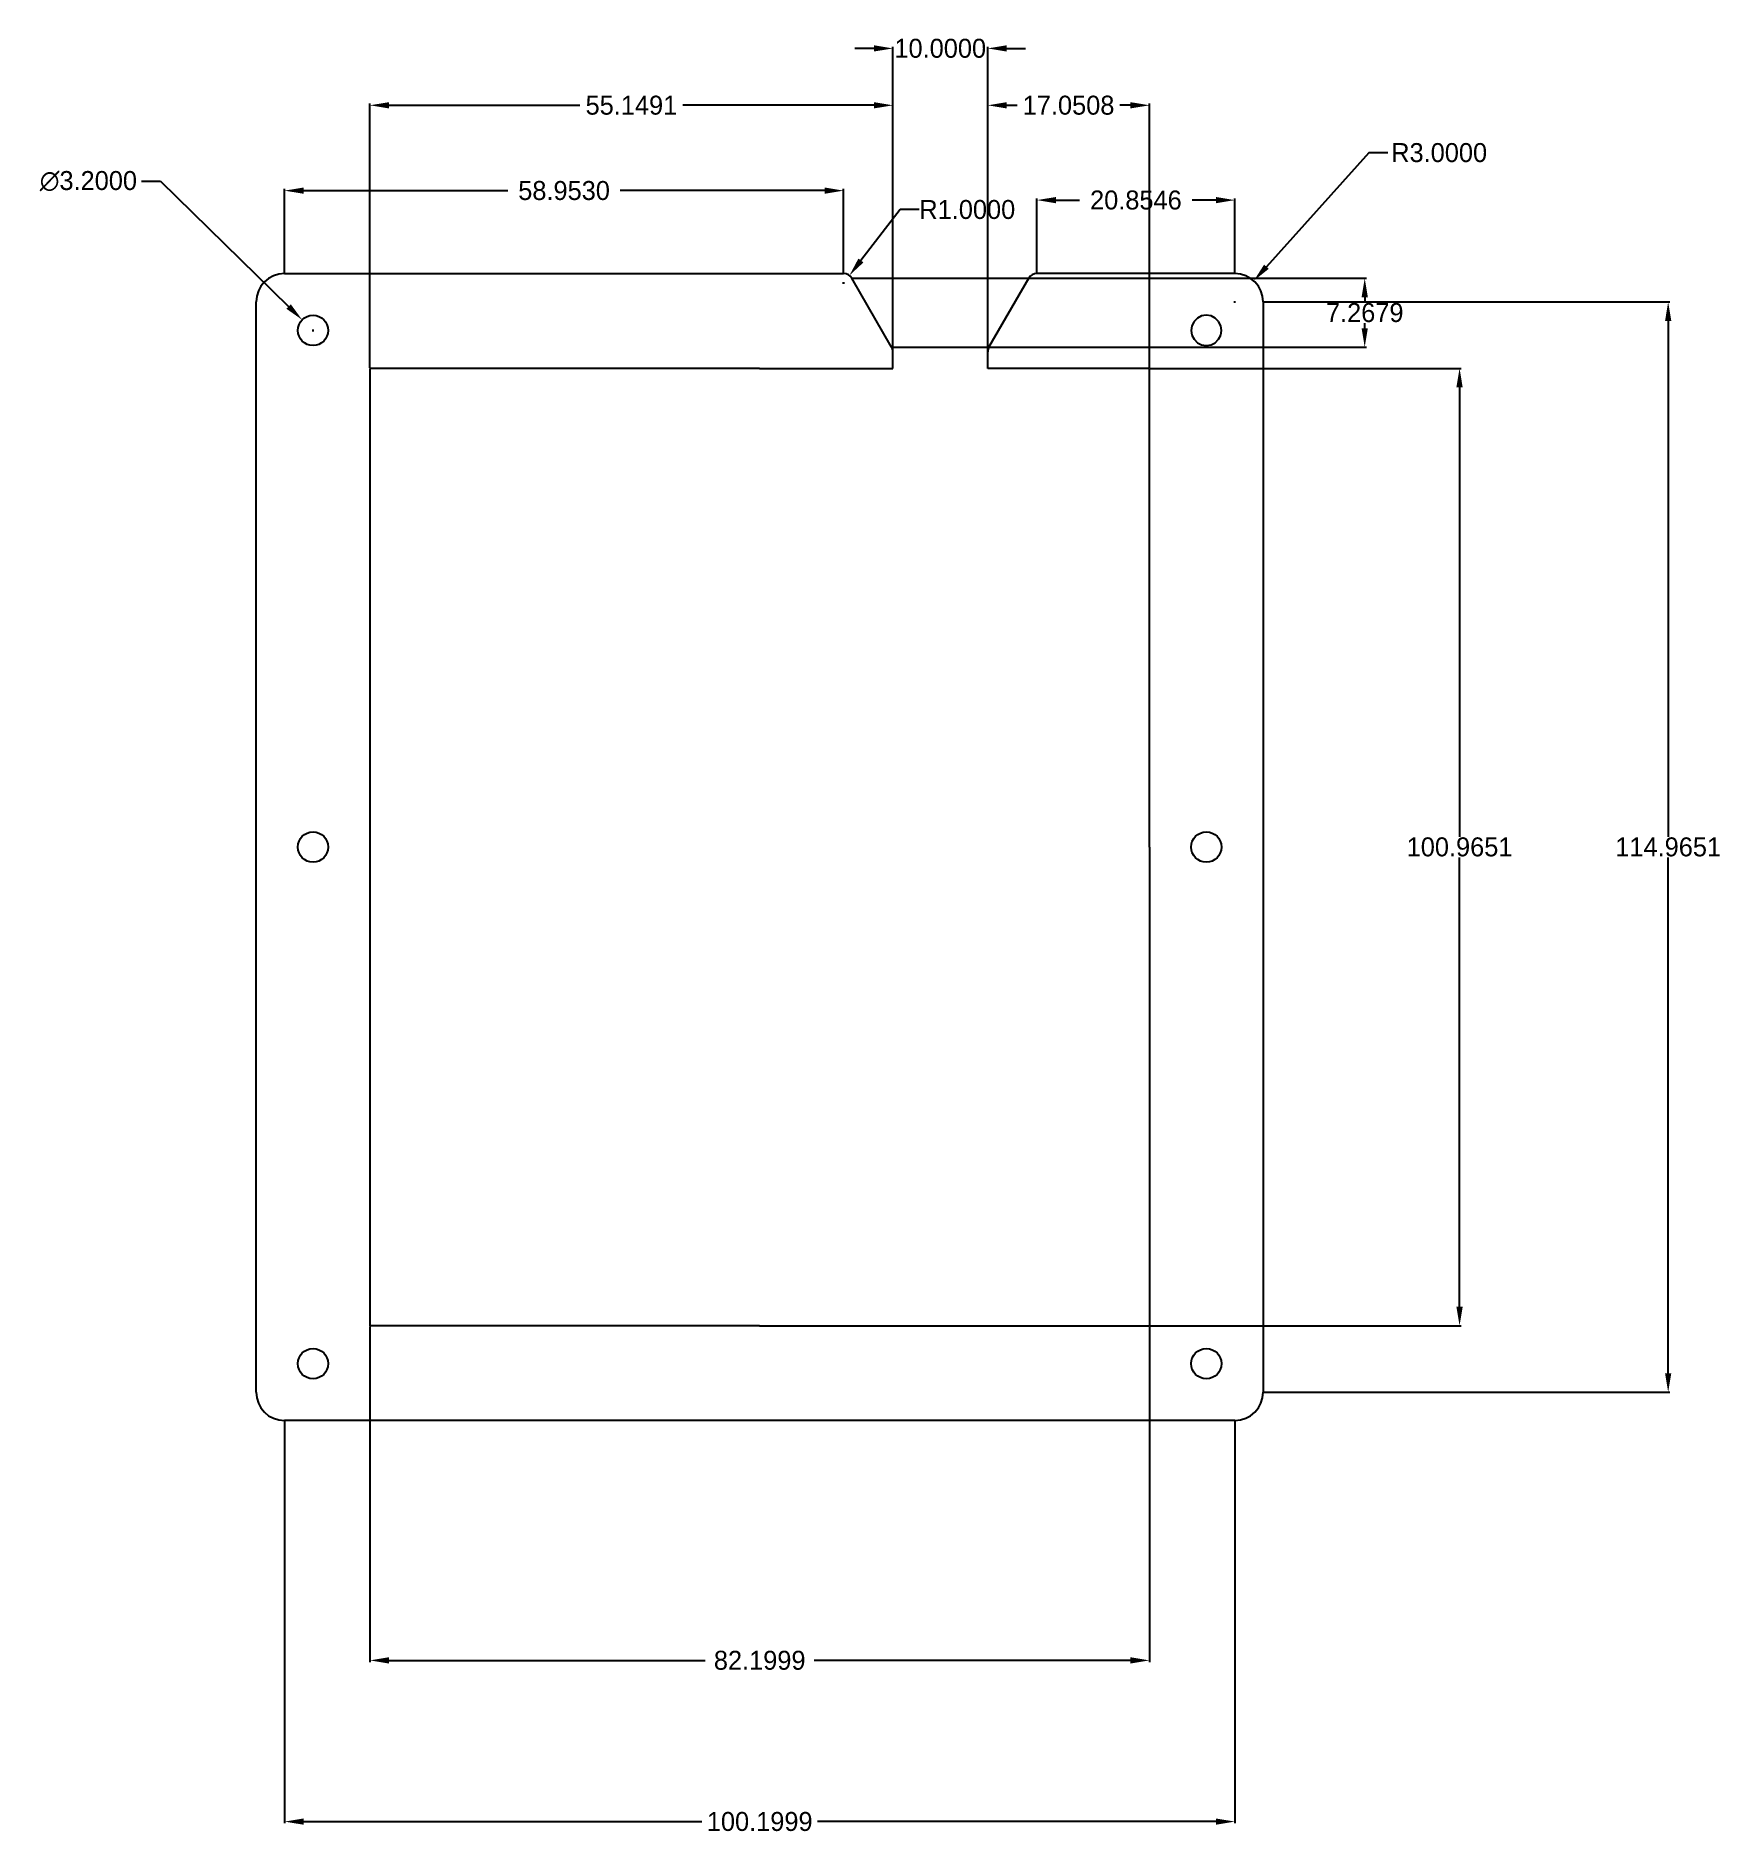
# Model space of a CAD drawing. Extents: x -23 to 155, y -43 to 146.
import ezdxf

# ---------------------------------------------------------------- set-up
doc = ezdxf.new("R2010")
doc.units = 0
doc.header["$MEASUREMENT"] = 0
doc.dimstyles.get("Standard").update_dxf_attribs({"dimtxt": 0.18, "dimasz": 0.18, "dimexe": 0.18, "dimexo": 0.0625, "dimgap": 0.09, "dimtad": 0, "dimtih": 1, "dimtoh": 1, "dimdec": 4, "dimzin": 0, "dimdsep": 46, "dimtxsty": 'Standard', "dimcen": 0.09, "dimadec": 0, "dimazin": 0, "dimtfac": 1, "dimtdec": 4, "dimtofl": 0, "dimtmove": 0, "dimatfit": 3, "dimfxl": 1, "dimtolj": 1, "dimtzin": 0, "dimarcsym": 0})

# ---------------------------------------------------------------- blocks, each defined once
blk = doc.blocks.new('*D0')
at = {"color": 0, "linetype": 'Continuous', "lineweight": -2, "transparency": 16777216}
for p, q in [((3.1, 121.32), (3.1, 130.18)), ((5.1, 130), (26.65, 130)), ((60.05, 130), (38.49, 130)), ((62.05, 121.32), (62.05, 130.18))]:
    blk.add_line(p, q, dxfattribs=at)
at = {"color": 0, "linetype": 'Continuous', "transparency": 16777216}
for points in [[(5.1, 130.33), (5.1, 129.67), (3.1, 130)], [(60.05, 130.33), (60.05, 129.67), (62.05, 130)]]:
    blk.add_solid(points, dxfattribs=at)
at = {"layer": 'Defpoints', "color": 0, "linetype": 'Continuous', "transparency": 16777216}
for p in [(62.05, 130), (3.1, 121.26), (62.05, 121.26)]:
    blk.add_point(p, dxfattribs=at)
at = {"color": 0, "linetype": 'Continuous', "transparency": 16777216, "insert": (32.57, 130), "char_height": 2, "attachment_point": 5}
blk.add_mtext('\\A1;58.9530', dxfattribs=at)
blk = doc.blocks.new('*D2')
at = {"color": 0, "linetype": 'Continuous', "lineweight": -2, "transparency": 16777216}
for p, q in [((82.44, 121.32), (82.44, 129.18)), ((84.44, 129), (86.94, 129)), ((101.3, 129), (98.79, 129)), ((103.3, 121.32), (103.3, 129.18))]:
    blk.add_line(p, q, dxfattribs=at)
at = {"color": 0, "linetype": 'Continuous', "transparency": 16777216}
for points in [[(84.44, 129.33), (84.44, 128.67), (82.44, 129)], [(101.3, 129.33), (101.3, 128.67), (103.3, 129)]]:
    blk.add_solid(points, dxfattribs=at)
at = {"layer": 'Defpoints', "color": 0, "linetype": 'Continuous', "transparency": 16777216}
for p in [(103.3, 129), (82.44, 121.26), (103.3, 121.26)]:
    blk.add_point(p, dxfattribs=at)
at = {"color": 0, "linetype": 'Continuous', "transparency": 16777216, "insert": (92.87, 129), "char_height": 2, "attachment_point": 5}
blk.add_mtext('\\A1;20.8546', dxfattribs=at)
blk = doc.blocks.new('*D3')
at = {"color": 0, "linetype": 'Continuous', "lineweight": -2, "transparency": 16777216}
for p, q in [((77.24, 111.32), (77.24, 139.18)), ((79.24, 139), (80.35, 139)), ((92.3, 139), (91.19, 139)), ((94.3, 111.32), (94.3, 139.18))]:
    blk.add_line(p, q, dxfattribs=at)
at = {"color": 0, "linetype": 'Continuous', "transparency": 16777216}
for points in [[(79.24, 139.33), (79.24, 138.67), (77.24, 139)], [(92.3, 139.33), (92.3, 138.67), (94.3, 139)]]:
    blk.add_solid(points, dxfattribs=at)
at = {"layer": 'Defpoints', "color": 0, "linetype": 'Continuous', "transparency": 16777216}
for p in [(94.3, 139), (77.24, 111.26), (94.3, 111.26)]:
    blk.add_point(p, dxfattribs=at)
at = {"color": 0, "linetype": 'Continuous', "transparency": 16777216, "insert": (85.77, 139), "char_height": 2, "attachment_point": 5}
blk.add_mtext('\\A1;17.0508', dxfattribs=at)
blk = doc.blocks.new('*D4')
at = {"color": 0, "linetype": 'Continuous', "lineweight": -2, "transparency": 16777216}
for p, q in [((65.24, 145), (63.24, 145)), ((67.24, 111.32), (67.24, 145.18)), ((77.24, 111.32), (77.24, 145.18)), ((79.24, 145), (81.24, 145))]:
    blk.add_line(p, q, dxfattribs=at)
at = {"color": 0, "linetype": 'Continuous', "transparency": 16777216}
for points in [[(65.24, 145.33), (65.24, 144.67), (67.24, 145)], [(79.24, 145.33), (79.24, 144.67), (77.24, 145)]]:
    blk.add_solid(points, dxfattribs=at)
at = {"layer": 'Defpoints', "color": 0, "linetype": 'Continuous', "transparency": 16777216}
for p in [(77.24, 145), (67.24, 111.26), (77.24, 111.26)]:
    blk.add_point(p, dxfattribs=at)
at = {"color": 0, "linetype": 'Continuous', "transparency": 16777216, "insert": (72.24, 145), "char_height": 2, "attachment_point": 5}
blk.add_mtext('\\A1;10.0000', dxfattribs=at)
blk = doc.blocks.new('*D5')
at = {"color": 0, "linetype": 'Continuous', "lineweight": -2, "transparency": 16777216}
for p, q in [((62.98, 120.76), (117.18, 120.76)), ((117, 118.76), (117, 118.22)), ((117, 115.49), (117, 116.04)), ((67.17, 113.49), (117.18, 113.49))]:
    blk.add_line(p, q, dxfattribs=at)
at = {"color": 0, "linetype": 'Continuous', "transparency": 16777216}
for points in [[(116.67, 118.76), (117.33, 118.76), (117, 120.76)], [(116.67, 115.49), (117.33, 115.49), (117, 113.49)]]:
    blk.add_solid(points, dxfattribs=at)
at = {"layer": 'Defpoints', "color": 0, "linetype": 'Continuous', "transparency": 16777216}
for p in [(62.91, 120.76), (117, 120.76), (67.11, 113.49)]:
    blk.add_point(p, dxfattribs=at)
at = {"color": 0, "linetype": 'Continuous', "transparency": 16777216, "insert": (117, 117.13), "char_height": 2, "attachment_point": 5}
blk.add_mtext('\\A1;7.2679', dxfattribs=at)
blk = doc.blocks.new('*D8')
at = {"color": 0, "linetype": 'Continuous', "lineweight": -2, "transparency": 16777216}
for p, q in [((12.1, 10.23), (12.1, -25.18)), ((94.3, 10.23), (94.3, -25.18)), ((14.1, -25), (47.44, -25)), ((92.3, -25), (58.95, -25))]:
    blk.add_line(p, q, dxfattribs=at)
at = {"color": 0, "linetype": 'Continuous', "transparency": 16777216}
for points in [[(14.1, -24.67), (14.1, -25.33), (12.1, -25)], [(92.3, -24.67), (92.3, -25.33), (94.3, -25)]]:
    blk.add_solid(points, dxfattribs=at)
at = {"layer": 'Defpoints', "color": 0, "linetype": 'Continuous', "transparency": 16777216}
for p in [(12.1, 10.29), (94.3, 10.29), (94.3, -25)]:
    blk.add_point(p, dxfattribs=at)
at = {"color": 0, "linetype": 'Continuous', "transparency": 16777216, "insert": (53.2, -25), "char_height": 2, "attachment_point": 5}
blk.add_mtext('\\A1;82.1999', dxfattribs=at)
blk = doc.blocks.new('*D9')
at = {"color": 0, "linetype": 'Continuous', "lineweight": -2, "transparency": 16777216}
for p, q in [((-12, 131), (-10, 131)), ((-10, 131), (3.52, 117.78)), ((6.01, 115.26), (6.19, 115.26)), ((6.1, 115.17), (6.1, 115.35))]:
    blk.add_line(p, q, dxfattribs=at)
at = {"color": 0, "linetype": 'Continuous', "transparency": 16777216}
blk.add_solid([(3.75, 118.02), (3.29, 117.54), (4.95, 116.38)], dxfattribs=at)
at = {"layer": 'Defpoints', "color": 0, "linetype": 'Continuous', "transparency": 16777216}
for p in [(4.95, 116.38), (7.24, 114.14)]:
    blk.add_point(p, dxfattribs=at)
at = {"color": 0, "linetype": 'Continuous', "transparency": 16777216, "insert": (-17.59, 131), "char_height": 2, "attachment_point": 5}
blk.add_mtext('\\A1;∅3.2000', dxfattribs=at)
blk = doc.blocks.new('*D10')
at = {"color": 0, "linetype": 'Continuous', "lineweight": -2, "transparency": 16777216}
for p, q in [((68, 128), (63.88, 122.64)), ((70, 128), (68, 128)), ((61.96, 120.26), (62.14, 120.26)), ((62.05, 120.17), (62.05, 120.35))]:
    blk.add_line(p, q, dxfattribs=at)
at = {"color": 0, "linetype": 'Continuous', "transparency": 16777216}
blk.add_solid([(63.61, 122.84), (64.14, 122.43), (62.66, 121.05)], dxfattribs=at)
at = {"layer": 'Defpoints', "color": 0, "linetype": 'Continuous', "transparency": 16777216}
for p in [(62.05, 120.26), (62.66, 121.05)]:
    blk.add_point(p, dxfattribs=at)
at = {"color": 0, "linetype": 'Continuous', "transparency": 16777216, "insert": (75.09, 128), "char_height": 2, "attachment_point": 5}
blk.add_mtext('\\A1;R1.0000', dxfattribs=at)
blk = doc.blocks.new('*D11')
at = {"color": 0, "linetype": 'Continuous', "lineweight": -2, "transparency": 16777216}
for p, q in [((117.42, 134), (106.63, 121.98)), ((119.42, 134), (117.42, 134)), ((103.2, 118.26), (103.39, 118.26)), ((103.3, 118.17), (103.3, 118.35))]:
    blk.add_line(p, q, dxfattribs=at)
at = {"color": 0, "linetype": 'Continuous', "transparency": 16777216}
blk.add_solid([(106.39, 122.2), (106.88, 121.76), (105.3, 120.49)], dxfattribs=at)
at = {"layer": 'Defpoints', "color": 0, "linetype": 'Continuous', "transparency": 16777216}
for p in [(105.3, 120.49), (103.3, 118.26)]:
    blk.add_point(p, dxfattribs=at)
at = {"color": 0, "linetype": 'Continuous', "transparency": 16777216, "insert": (124.85, 134), "char_height": 2, "attachment_point": 5}
blk.add_mtext('\\A1;R3.0000', dxfattribs=at)
blk = doc.blocks.new('*D12')
at = {"color": 0, "linetype": 'Continuous', "lineweight": -2, "transparency": 16777216}
for p, q in [((106.36, 118.26), (149.18, 118.26)), ((149, 116.26), (149, 61.87)), ((149, 5.29), (149, 59.69)), ((106.36, 3.29), (149.18, 3.29))]:
    blk.add_line(p, q, dxfattribs=at)
at = {"color": 0, "linetype": 'Continuous', "transparency": 16777216}
for points in [[(148.67, 116.26), (149.33, 116.26), (149, 118.26)], [(148.67, 5.29), (149.33, 5.29), (149, 3.29)]]:
    blk.add_solid(points, dxfattribs=at)
at = {"layer": 'Defpoints', "color": 0, "linetype": 'Continuous', "transparency": 16777216}
for p in [(106.3, 118.26), (106.3, 3.29), (149, 3.29)]:
    blk.add_point(p, dxfattribs=at)
at = {"color": 0, "linetype": 'Continuous', "transparency": 16777216, "insert": (149, 60.78), "char_height": 2, "attachment_point": 5}
blk.add_mtext('\\A1;114.9651', dxfattribs=at)
blk = doc.blocks.new('*D14')
at = {"color": 0, "linetype": 'Continuous', "lineweight": -2, "transparency": 16777216}
for p, q in [((3.1, 0.23), (3.1, -42.18)), ((103.3, 0.23), (103.3, -42.18)), ((5.1, -42), (47.11, -42)), ((101.3, -42), (59.29, -42))]:
    blk.add_line(p, q, dxfattribs=at)
at = {"color": 0, "linetype": 'Continuous', "transparency": 16777216}
for points in [[(5.1, -41.67), (5.1, -42.33), (3.1, -42)], [(101.3, -41.67), (101.3, -42.33), (103.3, -42)]]:
    blk.add_solid(points, dxfattribs=at)
at = {"layer": 'Defpoints', "color": 0, "linetype": 'Continuous', "transparency": 16777216}
for p in [(3.1, 0.29), (103.3, 0.29), (3.1, -42)]:
    blk.add_point(p, dxfattribs=at)
at = {"color": 0, "linetype": 'Continuous', "transparency": 16777216, "insert": (53.2, -42), "char_height": 2, "attachment_point": 5}
blk.add_mtext('\\A1;100.1999', dxfattribs=at)
blk = doc.blocks.new('*D15')
at = {"color": 0, "linetype": 'Continuous', "lineweight": -2, "transparency": 16777216}
for p, q in [((12.1, 111.32), (12.1, 139.18)), ((14.1, 139), (34.25, 139)), ((65.24, 139), (45.09, 139)), ((67.24, 111.32), (67.24, 139.18))]:
    blk.add_line(p, q, dxfattribs=at)
at = {"color": 0, "linetype": 'Continuous', "transparency": 16777216}
for points in [[(14.1, 139.33), (14.1, 138.67), (12.1, 139)], [(65.24, 139.33), (65.24, 138.67), (67.24, 139)]]:
    blk.add_solid(points, dxfattribs=at)
at = {"layer": 'Defpoints', "color": 0, "linetype": 'Continuous', "transparency": 16777216}
for p in [(67.24, 139), (12.1, 111.26), (67.24, 111.26)]:
    blk.add_point(p, dxfattribs=at)
at = {"color": 0, "linetype": 'Continuous', "transparency": 16777216, "insert": (39.67, 139), "char_height": 2, "attachment_point": 5}
blk.add_mtext('\\A1;55.1491', dxfattribs=at)
blk = doc.blocks.new('*D16')
at = {"color": 0, "linetype": 'Continuous', "lineweight": -2, "transparency": 16777216}
for p, q in [((94.36, 111.26), (127.18, 111.26)), ((127, 109.26), (127, 61.87)), ((127, 12.29), (127, 59.69)), ((94.36, 10.29), (127.18, 10.29))]:
    blk.add_line(p, q, dxfattribs=at)
at = {"color": 0, "linetype": 'Continuous', "transparency": 16777216}
for points in [[(126.67, 109.26), (127.33, 109.26), (127, 111.26)], [(126.67, 12.29), (127.33, 12.29), (127, 10.29)]]:
    blk.add_solid(points, dxfattribs=at)
at = {"layer": 'Defpoints', "color": 0, "linetype": 'Continuous', "transparency": 16777216}
for p in [(94.3, 111.26), (94.3, 10.29), (127, 10.29)]:
    blk.add_point(p, dxfattribs=at)
at = {"color": 0, "linetype": 'Continuous', "transparency": 16777216, "insert": (127, 60.78), "char_height": 2, "attachment_point": 5}
blk.add_mtext('\\A1;100.9651', dxfattribs=at)

msp = doc.modelspace()

# ---------------------------------------------------------------- linework, layer by layer
at = {"linetype": 'Continuous'}
for p, q in [((3.09508, 121.26), (53.19504, 121.26)), ((53.19504, 121.26), (62.04805, 121.26)), ((67.11023, 113.49205), (62.91407, 120.76)), ((77.37817, 113.49205), (81.57433, 120.76)), ((103.295, 121.26), (82.44035, 121.26)), ((67.2442, 111.26), (67.2442, 112.99205)), ((77.2442, 111.26), (77.2442, 112.99205)), ((53.19504, 111.26), (12.09508, 111.26)), ((12.09508, 111.26), (12.09508, 60.77745)), ((53.19504, 111.26), (67.2442, 111.26)), ((94.295, 111.26), (77.2442, 111.26)), ((94.295, 60.77745), (94.295, 111.26)), ((12.09508, 60.77745), (12.09508, 10.2949)), ((94.295, 60.77745), (94.295, 10.2949)), ((53.19504, 10.2949), (12.09508, 10.2949)), ((53.19504, 10.2949), (94.295, 10.2949))]:
    msp.add_line(p, q, dxfattribs=at)
at = {"color": 0}
for p, q in [((0.09508, 3.2949), (0.09508, 118.26)), ((106.295, 118.26), (106.295, 3.2949)), ((98.7735, 115.757), (98.6952, 115.261)), ((99.0011, 116.202), (98.7735, 115.757)), ((99.3553, 116.556), (99.0011, 116.202)), ((99.8001, 116.783), (99.3553, 116.556)), ((100.295, 116.86), (99.8001, 116.783)), ((100.79, 116.783), (100.295, 116.86)), ((101.235, 116.556), (100.79, 116.783)), ((101.589, 116.202), (101.235, 116.556)), ((101.816, 115.757), (101.589, 116.202)), ((101.895, 115.261), (101.816, 115.757)), ((98.6952, 115.261), (98.7735, 114.767)), ((98.7735, 114.767), (99.0011, 114.321)), ((99.0011, 114.321), (99.3553, 113.967)), ((99.3553, 113.967), (99.8001, 113.74)), ((100.79, 113.74), (101.235, 113.967)), ((101.235, 113.967), (101.589, 114.321)), ((101.589, 114.321), (101.816, 114.767)), ((101.816, 114.767), (101.895, 115.261)), ((99.8001, 113.74), (100.295, 113.661)), ((100.295, 113.661), (100.79, 113.74)), ((103.295, 0.2949), (3.09508, 0.2949))]:
    msp.add_line(p, q, dxfattribs=at)
at = {"linetype": 'Continuous'}
for centre in [(6.09505, 115.26), (6.09505, 60.77745), (100.295, 60.77745), (6.09505, 6.29495), (100.295, 6.29495)]:
    msp.add_circle(centre, 1.6, dxfattribs=at)
for centre, radius, start, end in [((3.09508, 118.26), 3, 90, 180), ((62.04805, 120.26), 1, 30, 90), ((82.44035, 120.26), 1, 90, 150), ((103.295, 118.26), 3, 0, 90), ((66.2442, 112.99205), 1, 0, 30), ((78.2442, 112.99205), 1, 150, 180)]:
    msp.add_arc(centre, radius, start, end, dxfattribs=at)
at = {"color": 0}
for centre, start, end in [((3.09508, 3.2949), 180, 270), ((103.295, 3.2949), 270, 0)]:
    msp.add_arc(centre, 3, start, end, dxfattribs=at)

# ---------------------------------------------------------------- dimensions: what is measured, and where the dimension line sits
at = {"linetype": 'Continuous'}
dim = msp.add_linear_dim(base=(77.2442, 145), p1=(67.2442, 111.26), p2=(77.2442, 111.26), dimstyle='Standard', override={"dimtxt": 2, "dimasz": 2}, dxfattribs=at)
dim.commit()
dim.dimension.update_dxf_attribs({"geometry": '*D4', "text_midpoint": (72.2442, 145), "dimtype": 160})
for base, p1, p2, picture, middle in [((67.2442, 139), (12.09508, 111.26), (67.2442, 111.26), '*D15', (39.66964, 139)), ((94.295, 139), (77.2442, 111.26), (94.295, 111.26), '*D3', (85.7696, 139)), ((62.04805, 130), (3.09508, 121.26), (62.04805, 121.26), '*D0', (32.57157, 130)), ((103.295, 129), (82.440352, 121.26), (103.295, 121.26), '*D2', (92.867676, 129)), ((94.295, -25), (12.09508, 10.2949), (94.295, 10.2949), '*D8', (53.19504, -25)), ((3.09508, -42), (103.295, 0.2949), (3.09508, 0.2949), '*D14', (53.19504, -42))]:
    dim = msp.add_linear_dim(base=base, p1=p1, p2=p2, dimstyle='Standard', override={"dimtxt": 2, "dimasz": 2}, dxfattribs=at)
    dim.commit()
    dim.dimension.update_dxf_attribs({"geometry": picture, "text_midpoint": middle})
for center, mpoint, picture, middle in [((103.295, 118.26), (105.29894, 120.49254), '*D11', (124.84667, 134)), ((62.04805, 120.26), (62.65764, 121.05272), '*D10', (75.09, 128))]:
    dim = msp.add_radius_dim(center=center, mpoint=mpoint, dimstyle='Standard', override={"dimtxt": 2, "dimasz": 2}, dxfattribs=at)
    dim.commit()
    dim.dimension.update_dxf_attribs({"geometry": picture, "text_midpoint": middle, "dimtype": 164})
dim = msp.add_diameter_dim_2p(p1=(7.23897, 114.14132), p2=(4.95113, 116.37868), dimstyle='Standard', override={"dimtxt": 2, "dimasz": 2}, dxfattribs=at)
dim.commit()
dim.dimension.update_dxf_attribs({"geometry": '*D9', "text_midpoint": (-17.59, 131), "dimtype": 163})
for base, p1, p2, picture, middle in [((117, 120.76), (67.110225, 113.492051), (62.914073, 120.76), '*D5', (117, 117.126025)), ((149, 3.2949), (106.295, 118.26), (106.295, 3.2949), '*D12', (149, 60.77745)), ((127, 10.2949), (94.295, 111.26), (94.295, 10.2949), '*D16', (127, 60.77745))]:
    dim = msp.add_linear_dim(base=base, p1=p1, p2=p2, angle=90, dimstyle='Standard', override={"dimtxt": 2, "dimasz": 2}, dxfattribs=at)
    dim.commit()
    dim.dimension.update_dxf_attribs({"geometry": picture, "text_midpoint": middle})

doc.saveas('drawing.dxf')
